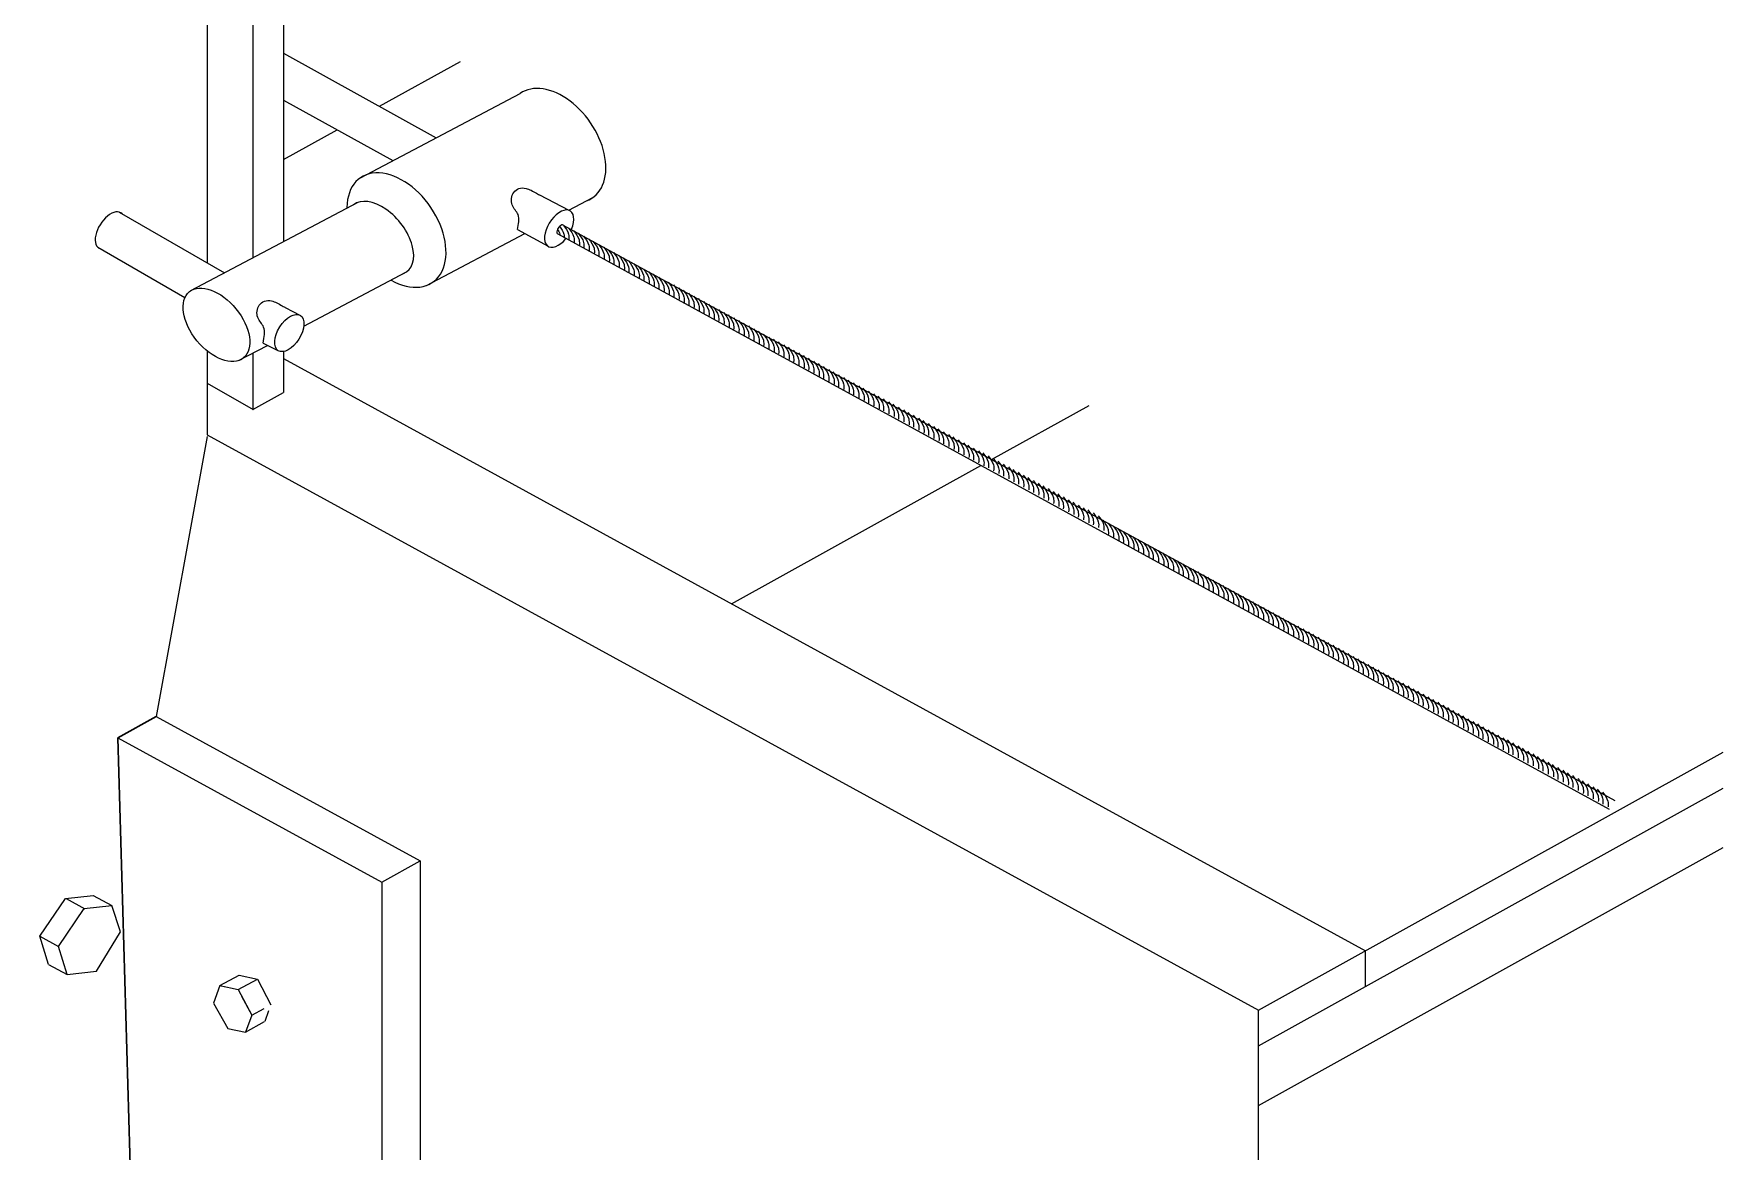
# Model space of a CAD drawing. Header units: millimetres. Extents: x 908.4 to 963.4, y 274.9 to 316.3.
# Drawn here: x 934.689 to 935.27, y 284.371 to 284.755 of the extents above; entities that cross this region are included whole.
import ezdxf

# ---------------------------------------------------------------- set-up
doc = ezdxf.new("R2010")
doc.units = ezdxf.units.MM
doc.header["$LTSCALE"] = 10
doc.layers.add('ESCALERA', color=90, linetype='Continuous')
doc.layers.add('PN-03', color=180, linetype='Continuous', lineweight=30)
doc.layers.add('TEXTOS', color=90, linetype='Continuous', lineweight=9)

msp = doc.modelspace()

# ---------------------------------------------------------------- linework, layer by layer
at = {"layer": 'ESCALERA'}
for p, q in [((935.1474, 284.42773), (935.1474, 284.44001)), ((935.11056, 284.10547), (935.11056, 284.41957))]:
    msp.add_line(p, q, dxfattribs=at)
for points in [[(934.74891, 284.93377), (934.74891, 284.67654)], [(934.77515, 284.92868), (934.77515, 284.68379)], [(934.76449, 284.92337), (934.76463, 284.67824)], [(934.77515, 284.7486), (934.82774, 284.71957)], [(934.80817, 284.73037), (934.83605, 284.74584)], [(934.77515, 284.73254), (934.81284, 284.71171)], [(934.80168, 284.70581), (934.85654, 284.73479)], [(934.77515, 284.71206), (934.79364, 284.72232)], [(934.74328, 284.66699), (934.80091, 284.69737)], [(934.86322, 284.69992), (934.87331, 284.69461)], [(934.87331, 284.69461), (934.88155, 284.69897)], [(934.71866, 284.694), (934.75487, 284.6731)], [(934.87142, 284.68952), (935.23306, 284.49168)], [(934.82434, 284.66875), (934.85818, 284.68662)], [(934.85568, 284.68806), (934.8662, 284.68226)], [(934.86952, 284.68649), (935.23116, 284.48865)], [(934.71128, 284.68191), (934.74131, 284.66465)], [(934.78218, 284.65478), (934.81729, 284.6733)], [(934.74432, 284.66753), (934.74435, 284.66752)], [(934.74125, 284.66469), (934.74125, 284.66452)], [(934.77571, 284.66122), (934.78103, 284.65842)], [(934.75972, 284.64293), (934.76969, 284.64817)], [(934.76817, 284.64892), (934.77348, 284.64629)], [(934.74891, 284.64629), (934.74891, 284.6174)], [(934.76464, 284.64552), (934.76465, 284.62614)], [(934.77515, 284.64604), (934.77515, 284.63196)], [(934.77515, 284.64365), (935.1474, 284.44001)], [(934.74891, 284.63518), (934.76471, 284.6261)], [(934.76465, 284.62614), (934.77515, 284.63196)], [(935.01873, 284.60893), (935.05229, 284.62755)], [(934.74891, 284.61684), (934.73136, 284.52057)], [(934.74891, 284.6174), (935.11056, 284.41957)], [(934.9293, 284.55932), (935.01504, 284.60688)], [(934.73136, 284.52057), (934.8222, 284.47087)], [(934.71819, 284.51326), (934.80903, 284.46357)], [(935.11056, 284.41957), (935.27039, 284.50824)], [(935.1474, 284.42773), (935.27039, 284.49595)], [(935.11056, 284.38682), (935.27039, 284.47548)], [(934.80903, 284.46357), (934.8222, 284.47087)], [(934.8222, 284.47087), (934.8222, 284.38968)], [(934.80903, 284.46357), (934.80903, 284.39688)], [(935.11056, 284.40729), (935.1474, 284.42773)], [(934.80903, 284.39802), (934.80903, 284.24363)], [(934.8222, 284.39081), (934.8222, 284.25093)]]:
    msp.add_lwpolyline(points, dxfattribs=at)
for centre, radius, start, end in [((938.06241, 284.56438), 3.44971, 167.56199, 185.14408), ((938.24874, 284.54382), 3.62277, 167.95683, 184.67038), ((938.15294, 284.53693), 3.52063, 167.56015, 184.75096)]:
    msp.add_arc(centre, radius, start, end, dxfattribs=at)
for centre, major_axis, ratio, start_param, end_param in [((934.86903, 284.71686), (-0.01246, 0.01794), 0.648142, 2.978618, 6.285396), ((934.81405, 284.68781), (-0.01246, 0.01794), 0.648142, 2.211853, 7.022038), ((934.71547, 284.68768), (-0.00381, -0.00606), 0.545484, 3.012218, 6.449215), ((934.8085, 284.68505), (0.00931, -0.01139), 0.58895, 6.100403, 9.411731), ((934.87001, 284.68832), (-0.00381, -0.00606), 0.545484, 1.870238, 7.616962), ((934.87047, 284.688), (-0.00095, -0.00151), 0.545484, 3.141593, 6.32709)]:
    msp.add_ellipse(centre, major_axis=major_axis, ratio=ratio, start_param=start_param, end_param=end_param, dxfattribs=at)
for centre, major_axis, ratio in [((934.75213, 284.65526), (0.00931, -0.01139), 0.58895), ((934.77719, 284.65241), (-0.00381, -0.00606), 0.545484)]:
    msp.add_ellipse(centre, major_axis=major_axis, ratio=ratio, dxfattribs=at)
for points in [[(934.85568, 284.68806), (934.85608, 284.68985), (934.85675, 284.693), (934.85311, 284.69641), (934.8538, 284.70141), (934.85781, 284.703), (934.86148, 284.70089), (934.86322, 284.69992), (934.86322, 284.69992)], [(934.76817, 284.64892), (934.76857, 284.65114), (934.76924, 284.65429), (934.7656, 284.6577), (934.76629, 284.66271), (934.77031, 284.66429), (934.77397, 284.66218), (934.77571, 284.66122), (934.77571, 284.66122)]]:
    msp.add_open_spline(points, degree=3, knots=[0.000046329, 0.000046329, 0.000046329, 0.000046329, 0.002179003, 0.003807481, 0.005747705, 0.007803778, 0.009095535, 0.009635697, 0.009635697, 0.009635697, 0.009635697], dxfattribs=at)
at = {"layer": 'PN-03', "ltscale": 0.1}
for p, q in [((934.71819, 284.51326), (934.73136, 284.52057)), ((934.7246, 284.28982), (934.71819, 284.51326))]:
    msp.add_line(p, q, dxfattribs=at)
at = {"layer": 'TEXTOS', "ltscale": 0.1}
for p, q in [((934.69138, 284.44502), (934.70025, 284.45803)), ((934.70025, 284.45803), (934.70974, 284.45906)), ((934.70044, 284.45792), (934.70685, 284.45442)), ((934.70974, 284.45906), (934.71614, 284.45555)), ((934.69778, 284.44152), (934.70666, 284.45453)), ((934.70666, 284.45453), (934.71614, 284.45555)), ((934.71911, 284.44648), (934.71614, 284.45555)), ((934.69138, 284.44502), (934.69778, 284.44152)), ((934.69441, 284.43533), (934.69138, 284.44502)), ((934.7109, 284.43304), (934.71911, 284.44648)), ((934.70082, 284.43182), (934.69778, 284.44152)), ((934.69441, 284.43533), (934.70082, 284.43182)), ((934.70082, 284.43182), (934.7109, 284.43304)), ((934.75331, 284.428), (934.75109, 284.42193)), ((934.75331, 284.428), (934.75109, 284.42193)), ((934.75331, 284.428), (934.75989, 284.43165)), ((934.75331, 284.428), (934.75377, 284.42825)), ((934.75331, 284.428), (934.75484, 284.42767)), ((934.75331, 284.428), (934.75962, 284.42663)), ((934.75962, 284.42663), (934.76621, 284.43028)), ((934.75989, 284.43165), (934.76621, 284.43028)), ((934.76621, 284.43028), (934.77084, 284.42145)), ((934.76621, 284.43028), (934.77084, 284.42145)), ((934.75109, 284.42193), (934.75608, 284.4133)), ((934.75109, 284.42193), (934.75608, 284.4133)), ((934.75962, 284.42663), (934.76426, 284.4178)), ((934.76079, 284.42441), (934.76426, 284.4178)), ((934.76212, 284.412), (934.7687, 284.41566)), ((934.76426, 284.4178), (934.76214, 284.41201)), ((934.76426, 284.4178), (934.76853, 284.42017)), ((934.77007, 284.41934), (934.76872, 284.41567)), ((934.75608, 284.4133), (934.7621, 284.41199))]:
    msp.add_line(p, q, dxfattribs=at)
for points, knots in [([(934.87014, 284.68913), (934.87081, 284.68827), (934.87167, 284.68706), (934.87179, 284.68564), (934.87179, 284.68524)], [0.000567804, 0.000567804, 0.000567804, 0.000567804, 0.004399355, 0.005863509, 0.005863509, 0.005863509, 0.005863509]), ([(934.87142, 284.68952), (934.8722, 284.68853), (934.87341, 284.68698), (934.87339, 284.68509), (934.87333, 284.6844)], [0, 0, 0, 0, 0.004399355, 0.006879159, 0.006879159, 0.006879159, 0.006879159]), ([(934.87323, 284.68852), (934.87401, 284.68753), (934.87522, 284.68599), (934.8752, 284.6841), (934.87514, 284.68341)], [0, 0, 0, 0, 0.004399355, 0.006879159, 0.006879159, 0.006879159, 0.006879159]), ([(934.86942, 284.68811), (934.86977, 284.68757), (934.87011, 284.6869), (934.87025, 284.68619), (934.87027, 284.68608)], [0.00206705, 0.00206705, 0.00206705, 0.00206705, 0.004399355, 0.004826038, 0.004826038, 0.004826038, 0.004826038]), ([(934.87503, 284.68754), (934.87581, 284.68655), (934.87703, 284.685), (934.877, 284.68312), (934.87694, 284.68242)], [0, 0, 0, 0, 0.004399355, 0.006879159, 0.006879159, 0.006879159, 0.006879159]), ([(934.87657, 284.6867), (934.87735, 284.68571), (934.87856, 284.68416), (934.87854, 284.68228), (934.87848, 284.68158)], [0, 0, 0, 0, 0.004399355, 0.006879159, 0.006879159, 0.006879159, 0.006879159]), ([(934.87839, 284.68571), (934.87916, 284.68472), (934.88038, 284.68317), (934.88035, 284.68128), (934.88029, 284.68059)], [0, 0, 0, 0, 0.004399355, 0.006879159, 0.006879159, 0.006879159, 0.006879159]), ([(934.88019, 284.68472), (934.88096, 284.68373), (934.88218, 284.68218), (934.88215, 284.6803), (934.8821, 284.67961)], [0, 0, 0, 0, 0.004399355, 0.006879159, 0.006879159, 0.006879159, 0.006879159]), ([(934.88173, 284.68388), (934.8825, 284.68289), (934.88372, 284.68134), (934.88369, 284.67946), (934.88364, 284.67876)], [0, 0, 0, 0, 0.004399355, 0.006879159, 0.006879159, 0.006879159, 0.006879159]), ([(934.88354, 284.68289), (934.88431, 284.6819), (934.88553, 284.68035), (934.8855, 284.67847), (934.88545, 284.67777)], [0, 0, 0, 0, 0.004399355, 0.006879159, 0.006879159, 0.006879159, 0.006879159]), ([(934.88534, 284.6819), (934.88612, 284.68091), (934.88733, 284.67936), (934.88731, 284.67748), (934.88725, 284.67679)], [0, 0, 0, 0, 0.004399355, 0.006879159, 0.006879159, 0.006879159, 0.006879159]), ([(934.88688, 284.68106), (934.88766, 284.68007), (934.88887, 284.67852), (934.88884, 284.67664), (934.88879, 284.67595)], [0, 0, 0, 0, 0.004399355, 0.006879159, 0.006879159, 0.006879159, 0.006879159]), ([(934.88869, 284.68007), (934.88947, 284.67908), (934.89068, 284.67753), (934.89066, 284.67565), (934.8906, 284.67495)], [0, 0, 0, 0, 0.004399355, 0.006879159, 0.006879159, 0.006879159, 0.006879159]), ([(934.89049, 284.67908), (934.89127, 284.67809), (934.89248, 284.67655), (934.89246, 284.67466), (934.8924, 284.67397)], [0, 0, 0, 0, 0.004399355, 0.006879159, 0.006879159, 0.006879159, 0.006879159]), ([(934.89203, 284.67824), (934.89281, 284.67725), (934.89402, 284.6757), (934.894, 284.67382), (934.89394, 284.67313)], [0, 0, 0, 0, 0.004399355, 0.006879159, 0.006879159, 0.006879159, 0.006879159]), ([(934.89384, 284.67725), (934.89462, 284.67626), (934.89583, 284.67471), (934.89581, 284.67283), (934.89575, 284.67214)], [0, 0, 0, 0, 0.004399355, 0.006879159, 0.006879159, 0.006879159, 0.006879159]), ([(934.89565, 284.67626), (934.89642, 284.67527), (934.89764, 284.67373), (934.89761, 284.67184), (934.89755, 284.67115)], [0, 0, 0, 0, 0.004399355, 0.006879159, 0.006879159, 0.006879159, 0.006879159]), ([(934.89718, 284.67542), (934.89796, 284.67443), (934.89918, 284.67288), (934.89915, 284.671), (934.89909, 284.67031)], [0, 0, 0, 0, 0.004399355, 0.006879159, 0.006879159, 0.006879159, 0.006879159]), ([(934.899, 284.67443), (934.89977, 284.67344), (934.90099, 284.67189), (934.90096, 284.67001), (934.90091, 284.66932)], [0, 0, 0, 0, 0.004399355, 0.006879159, 0.006879159, 0.006879159, 0.006879159]), ([(934.9008, 284.67344), (934.90157, 284.67246), (934.90279, 284.67091), (934.90276, 284.66902), (934.90271, 284.66833)], [0, 0, 0, 0, 0.004399355, 0.006879159, 0.006879159, 0.006879159, 0.006879159]), ([(934.90234, 284.6726), (934.90311, 284.67161), (934.90433, 284.67007), (934.9043, 284.66818), (934.90425, 284.66749)], [0, 0, 0, 0, 0.004399355, 0.006879159, 0.006879159, 0.006879159, 0.006879159]), ([(934.90415, 284.67161), (934.90493, 284.67062), (934.90614, 284.66907), (934.90611, 284.66719), (934.90606, 284.6665)], [0, 0, 0, 0, 0.004399355, 0.006879159, 0.006879159, 0.006879159, 0.006879159]), ([(934.90595, 284.67063), (934.90673, 284.66964), (934.90794, 284.66809), (934.90792, 284.6662), (934.90786, 284.66551)], [0, 0, 0, 0, 0.004399355, 0.006879159, 0.006879159, 0.006879159, 0.006879159]), ([(934.9075, 284.66993), (934.90828, 284.66894), (934.90949, 284.66739), (934.90947, 284.66551), (934.90941, 284.66482)], [0, 0, 0, 0, 0.004399355, 0.006879159, 0.006879159, 0.006879159, 0.006879159]), ([(934.90931, 284.66894), (934.91009, 284.66795), (934.9113, 284.6664), (934.91128, 284.66452), (934.91122, 284.66383)], [0, 0, 0, 0, 0.004399355, 0.006879159, 0.006879159, 0.006879159, 0.006879159]), ([(934.91111, 284.66795), (934.91189, 284.66696), (934.91311, 284.66542), (934.91308, 284.66353), (934.91302, 284.66284)], [0, 0, 0, 0, 0.004399355, 0.006879159, 0.006879159, 0.006879159, 0.006879159]), ([(934.91265, 284.66711), (934.91343, 284.66612), (934.91464, 284.66457), (934.91462, 284.66269), (934.91456, 284.662)], [0, 0, 0, 0, 0.004399355, 0.006879159, 0.006879159, 0.006879159, 0.006879159]), ([(934.91447, 284.66612), (934.91524, 284.66513), (934.91646, 284.66358), (934.91643, 284.6617), (934.91637, 284.66101)], [0, 0, 0, 0, 0.004399355, 0.006879159, 0.006879159, 0.006879159, 0.006879159]), ([(934.91627, 284.66514), (934.91704, 284.66415), (934.91826, 284.6626), (934.91823, 284.66071), (934.91818, 284.66002)], [0, 0, 0, 0, 0.004399355, 0.006879159, 0.006879159, 0.006879159, 0.006879159]), ([(934.91781, 284.66429), (934.91858, 284.6633), (934.9198, 284.66176), (934.91977, 284.65987), (934.91972, 284.65918)], [0, 0, 0, 0, 0.004399355, 0.006879159, 0.006879159, 0.006879159, 0.006879159]), ([(934.91962, 284.6633), (934.9204, 284.66231), (934.92161, 284.66076), (934.92158, 284.65888), (934.92153, 284.65819)], [0, 0, 0, 0, 0.004399355, 0.006879159, 0.006879159, 0.006879159, 0.006879159]), ([(934.92142, 284.66232), (934.9222, 284.66133), (934.92341, 284.65978), (934.92339, 284.65789), (934.92333, 284.6572)], [0, 0, 0, 0, 0.004399355, 0.006879159, 0.006879159, 0.006879159, 0.006879159]), ([(934.92296, 284.66147), (934.92374, 284.66048), (934.92495, 284.65894), (934.92492, 284.65705), (934.92487, 284.65636)], [0, 0, 0, 0, 0.004399355, 0.006879159, 0.006879159, 0.006879159, 0.006879159]), ([(934.92477, 284.66048), (934.92555, 284.65949), (934.92676, 284.65795), (934.92674, 284.65606), (934.92668, 284.65537)], [0, 0, 0, 0, 0.004399355, 0.006879159, 0.006879159, 0.006879159, 0.006879159]), ([(934.92657, 284.6595), (934.92735, 284.65851), (934.92856, 284.65696), (934.92854, 284.65508), (934.92848, 284.65438)], [0, 0, 0, 0, 0.004399355, 0.006879159, 0.006879159, 0.006879159, 0.006879159]), ([(934.92811, 284.65866), (934.92889, 284.65767), (934.9301, 284.65612), (934.93008, 284.65423), (934.93002, 284.65354)], [0, 0, 0, 0, 0.004399355, 0.006879159, 0.006879159, 0.006879159, 0.006879159]), ([(934.92992, 284.65766), (934.9307, 284.65667), (934.93191, 284.65513), (934.93189, 284.65324), (934.93183, 284.65255)], [0, 0, 0, 0, 0.004399355, 0.006879159, 0.006879159, 0.006879159, 0.006879159]), ([(934.93173, 284.65668), (934.9325, 284.65569), (934.93372, 284.65414), (934.93369, 284.65226), (934.93363, 284.65156)], [0, 0, 0, 0, 0.004399355, 0.006879159, 0.006879159, 0.006879159, 0.006879159]), ([(934.93326, 284.65584), (934.93404, 284.65485), (934.93526, 284.6533), (934.93523, 284.65142), (934.93517, 284.65072)], [0, 0, 0, 0, 0.004399355, 0.006879159, 0.006879159, 0.006879159, 0.006879159]), ([(934.93508, 284.65485), (934.93585, 284.65386), (934.93707, 284.65231), (934.93704, 284.65042), (934.93699, 284.64973)], [0, 0, 0, 0, 0.004399355, 0.006879159, 0.006879159, 0.006879159, 0.006879159]), ([(934.93688, 284.65386), (934.93765, 284.65287), (934.93887, 284.65132), (934.93884, 284.64944), (934.93879, 284.64875)], [0, 0, 0, 0, 0.004399355, 0.006879159, 0.006879159, 0.006879159, 0.006879159]), ([(934.93842, 284.65302), (934.93919, 284.65203), (934.94041, 284.65048), (934.94038, 284.6486), (934.94033, 284.6479)], [0, 0, 0, 0, 0.004399355, 0.006879159, 0.006879159, 0.006879159, 0.006879159]), ([(934.94023, 284.65203), (934.94101, 284.65104), (934.94222, 284.64949), (934.94219, 284.64761), (934.94214, 284.64691)], [0, 0, 0, 0, 0.004399355, 0.006879159, 0.006879159, 0.006879159, 0.006879159]), ([(934.94203, 284.65104), (934.94281, 284.65005), (934.94402, 284.6485), (934.944, 284.64662), (934.94394, 284.64593)], [0, 0, 0, 0, 0.004399355, 0.006879159, 0.006879159, 0.006879159, 0.006879159]), ([(934.94358, 284.65035), (934.94436, 284.64936), (934.94557, 284.64781), (934.94555, 284.64592), (934.94549, 284.64523)], [0, 0, 0, 0, 0.004399355, 0.006879159, 0.006879159, 0.006879159, 0.006879159]), ([(934.94539, 284.64935), (934.94617, 284.64836), (934.94738, 284.64682), (934.94736, 284.64493), (934.9473, 284.64424)], [0, 0, 0, 0, 0.004399355, 0.006879159, 0.006879159, 0.006879159, 0.006879159]), ([(934.94719, 284.64837), (934.94797, 284.64738), (934.94919, 284.64583), (934.94916, 284.64395), (934.9491, 284.64326)], [0, 0, 0, 0, 0.004399355, 0.006879159, 0.006879159, 0.006879159, 0.006879159]), ([(934.94873, 284.64753), (934.94951, 284.64654), (934.95072, 284.64499), (934.9507, 284.64311), (934.95064, 284.64241)], [0, 0, 0, 0, 0.004399355, 0.006879159, 0.006879159, 0.006879159, 0.006879159]), ([(934.95055, 284.64654), (934.95132, 284.64555), (934.95254, 284.644), (934.95251, 284.64211), (934.95245, 284.64142)], [0, 0, 0, 0, 0.004399355, 0.006879159, 0.006879159, 0.006879159, 0.006879159]), ([(934.95235, 284.64555), (934.95312, 284.64456), (934.95434, 284.64301), (934.95431, 284.64113), (934.95426, 284.64044)], [0, 0, 0, 0, 0.004399355, 0.006879159, 0.006879159, 0.006879159, 0.006879159]), ([(934.95389, 284.64471), (934.95466, 284.64372), (934.95588, 284.64217), (934.95585, 284.64029), (934.9558, 284.63959)], [0, 0, 0, 0, 0.004399355, 0.006879159, 0.006879159, 0.006879159, 0.006879159]), ([(934.9557, 284.64372), (934.95648, 284.64273), (934.95769, 284.64118), (934.95766, 284.6393), (934.95761, 284.6386)], [0, 0, 0, 0, 0.004399355, 0.006879159, 0.006879159, 0.006879159, 0.006879159]), ([(934.9575, 284.64273), (934.95828, 284.64174), (934.95949, 284.64019), (934.95947, 284.63831), (934.95941, 284.63762)], [0, 0, 0, 0, 0.004399355, 0.006879159, 0.006879159, 0.006879159, 0.006879159]), ([(934.95904, 284.64189), (934.95982, 284.6409), (934.96103, 284.63935), (934.961, 284.63747), (934.96095, 284.63678)], [0, 0, 0, 0, 0.004399355, 0.006879159, 0.006879159, 0.006879159, 0.006879159]), ([(934.96085, 284.6409), (934.96163, 284.63991), (934.96284, 284.63836), (934.96282, 284.63648), (934.96276, 284.63578)], [0, 0, 0, 0, 0.004399355, 0.006879159, 0.006879159, 0.006879159, 0.006879159]), ([(934.96265, 284.63991), (934.96343, 284.63892), (934.96464, 284.63738), (934.96462, 284.63549), (934.96456, 284.6348)], [0, 0, 0, 0, 0.004399355, 0.006879159, 0.006879159, 0.006879159, 0.006879159]), ([(934.96419, 284.63907), (934.96497, 284.63808), (934.96618, 284.63653), (934.96616, 284.63465), (934.9661, 284.63396)], [0, 0, 0, 0, 0.004399355, 0.006879159, 0.006879159, 0.006879159, 0.006879159]), ([(934.966, 284.63808), (934.96678, 284.63709), (934.96799, 284.63554), (934.96797, 284.63366), (934.96791, 284.63297)], [0, 0, 0, 0, 0.004399355, 0.006879159, 0.006879159, 0.006879159, 0.006879159]), ([(934.96781, 284.63709), (934.96858, 284.6361), (934.9698, 284.63456), (934.96977, 284.63267), (934.96971, 284.63198)], [0, 0, 0, 0, 0.004399355, 0.006879159, 0.006879159, 0.006879159, 0.006879159]), ([(934.96934, 284.63625), (934.97012, 284.63526), (934.97134, 284.63371), (934.97131, 284.63183), (934.97125, 284.63114)], [0, 0, 0, 0, 0.004399355, 0.006879159, 0.006879159, 0.006879159, 0.006879159]), ([(934.97116, 284.63526), (934.97193, 284.63427), (934.97315, 284.63272), (934.97312, 284.63084), (934.97307, 284.63015)], [0, 0, 0, 0, 0.004399355, 0.006879159, 0.006879159, 0.006879159, 0.006879159]), ([(934.97296, 284.63428), (934.97374, 284.63329), (934.97495, 284.63174), (934.97492, 284.62985), (934.97487, 284.62916)], [0, 0, 0, 0, 0.004399355, 0.006879159, 0.006879159, 0.006879159, 0.006879159]), ([(934.9745, 284.63343), (934.97527, 284.63244), (934.97649, 284.6309), (934.97646, 284.62901), (934.97641, 284.62832)], [0, 0, 0, 0, 0.004399355, 0.006879159, 0.006879159, 0.006879159, 0.006879159]), ([(934.97631, 284.63244), (934.97709, 284.63145), (934.9783, 284.6299), (934.97827, 284.62802), (934.97822, 284.62733)], [0, 0, 0, 0, 0.004399355, 0.006879159, 0.006879159, 0.006879159, 0.006879159]), ([(934.97811, 284.63146), (934.97889, 284.63047), (934.9801, 284.62892), (934.98008, 284.62703), (934.98002, 284.62634)], [0, 0, 0, 0, 0.004399355, 0.006879159, 0.006879159, 0.006879159, 0.006879159]), ([(934.97966, 284.63076), (934.98044, 284.62977), (934.98165, 284.62822), (934.98163, 284.62634), (934.98157, 284.62565)], [0, 0, 0, 0, 0.004399355, 0.006879159, 0.006879159, 0.006879159, 0.006879159]), ([(934.98147, 284.62977), (934.98225, 284.62878), (934.98346, 284.62723), (934.98344, 284.62535), (934.98338, 284.62466)], [0, 0, 0, 0, 0.004399355, 0.006879159, 0.006879159, 0.006879159, 0.006879159]), ([(934.98328, 284.62878), (934.98405, 284.62779), (934.98527, 284.62625), (934.98524, 284.62436), (934.98518, 284.62367)], [0, 0, 0, 0, 0.004399355, 0.006879159, 0.006879159, 0.006879159, 0.006879159]), ([(934.98481, 284.62794), (934.98559, 284.62695), (934.9868, 284.6254), (934.98678, 284.62352), (934.98672, 284.62283)], [0, 0, 0, 0, 0.004399355, 0.006879159, 0.006879159, 0.006879159, 0.006879159]), ([(934.98663, 284.62695), (934.9874, 284.62596), (934.98862, 284.62441), (934.98859, 284.62253), (934.98854, 284.62184)], [0, 0, 0, 0, 0.004399355, 0.006879159, 0.006879159, 0.006879159, 0.006879159]), ([(934.98843, 284.62597), (934.9892, 284.62498), (934.99042, 284.62343), (934.99039, 284.62154), (934.99034, 284.62085)], [0, 0, 0, 0, 0.004399355, 0.006879159, 0.006879159, 0.006879159, 0.006879159]), ([(934.98997, 284.62512), (934.99074, 284.62413), (934.99196, 284.62259), (934.99193, 284.6207), (934.99188, 284.62001)], [0, 0, 0, 0, 0.004399355, 0.006879159, 0.006879159, 0.006879159, 0.006879159]), ([(934.99178, 284.62413), (934.99256, 284.62314), (934.99377, 284.62159), (934.99374, 284.61971), (934.99369, 284.61902)], [0, 0, 0, 0, 0.004399355, 0.006879159, 0.006879159, 0.006879159, 0.006879159]), ([(934.99358, 284.62315), (934.99436, 284.62216), (934.99557, 284.62061), (934.99555, 284.61872), (934.99549, 284.61803)], [0, 0, 0, 0, 0.004399355, 0.006879159, 0.006879159, 0.006879159, 0.006879159]), ([(934.99512, 284.6223), (934.9959, 284.62131), (934.99711, 284.61977), (934.99708, 284.61788), (934.99703, 284.61719)], [0, 0, 0, 0, 0.004399355, 0.006879159, 0.006879159, 0.006879159, 0.006879159]), ([(934.99693, 284.62131), (934.99771, 284.62032), (934.99892, 284.61878), (934.9989, 284.61689), (934.99884, 284.6162)], [0, 0, 0, 0, 0.004399355, 0.006879159, 0.006879159, 0.006879159, 0.006879159]), ([(934.99873, 284.62033), (934.99951, 284.61934), (935.00072, 284.61779), (935.0007, 284.61591), (935.00064, 284.61521)], [0, 0, 0, 0, 0.004399355, 0.006879159, 0.006879159, 0.006879159, 0.006879159]), ([(935.00027, 284.61949), (935.00105, 284.6185), (935.00226, 284.61695), (935.00224, 284.61506), (935.00218, 284.61437)], [0, 0, 0, 0, 0.004399355, 0.006879159, 0.006879159, 0.006879159, 0.006879159]), ([(935.00208, 284.61849), (935.00286, 284.6175), (935.00408, 284.61596), (935.00405, 284.61407), (935.00399, 284.61338)], [0, 0, 0, 0, 0.004399355, 0.006879159, 0.006879159, 0.006879159, 0.006879159]), ([(935.00389, 284.61751), (935.00466, 284.61652), (935.00588, 284.61497), (935.00585, 284.61309), (935.0058, 284.6124)], [0, 0, 0, 0, 0.004399355, 0.006879159, 0.006879159, 0.006879159, 0.006879159]), ([(935.00542, 284.61667), (935.0062, 284.61568), (935.00742, 284.61413), (935.00739, 284.61225), (935.00733, 284.61155)], [0, 0, 0, 0, 0.004399355, 0.006879159, 0.006879159, 0.006879159, 0.006879159]), ([(935.00724, 284.61568), (935.00801, 284.61469), (935.00923, 284.61314), (935.0092, 284.61125), (935.00915, 284.61056)], [0, 0, 0, 0, 0.004399355, 0.006879159, 0.006879159, 0.006879159, 0.006879159]), ([(935.00904, 284.61469), (935.00982, 284.6137), (935.01103, 284.61215), (935.011, 284.61027), (935.01095, 284.60958)], [0, 0, 0, 0, 0.004399355, 0.006879159, 0.006879159, 0.006879159, 0.006879159]), ([(935.01058, 284.61385), (935.01135, 284.61286), (935.01257, 284.61131), (935.01254, 284.60943), (935.01249, 284.60873)], [0, 0, 0, 0, 0.004399355, 0.006879159, 0.006879159, 0.006879159, 0.006879159]), ([(935.01239, 284.61286), (935.01317, 284.61187), (935.01438, 284.61032), (935.01436, 284.60844), (935.0143, 284.60774)], [0, 0, 0, 0, 0.004399355, 0.006879159, 0.006879159, 0.006879159, 0.006879159]), ([(935.01419, 284.61187), (935.01497, 284.61088), (935.01618, 284.60933), (935.01616, 284.60745), (935.0161, 284.60676)], [0, 0, 0, 0, 0.004399355, 0.006879159, 0.006879159, 0.006879159, 0.006879159]), ([(935.01574, 284.61118), (935.01652, 284.61019), (935.01773, 284.60864), (935.01771, 284.60675), (935.01765, 284.60606)], [0, 0, 0, 0, 0.004399355, 0.006879159, 0.006879159, 0.006879159, 0.006879159]), ([(935.01755, 284.61018), (935.01833, 284.6092), (935.01954, 284.60765), (935.01952, 284.60576), (935.01946, 284.60507)], [0, 0, 0, 0, 0.004399355, 0.006879159, 0.006879159, 0.006879159, 0.006879159]), ([(935.01936, 284.6092), (935.02013, 284.60821), (935.02135, 284.60666), (935.02132, 284.60478), (935.02126, 284.60409)], [0, 0, 0, 0, 0.004399355, 0.006879159, 0.006879159, 0.006879159, 0.006879159]), ([(935.02089, 284.60836), (935.02167, 284.60737), (935.02289, 284.60582), (935.02286, 284.60394), (935.0228, 284.60324)], [0, 0, 0, 0, 0.004399355, 0.006879159, 0.006879159, 0.006879159, 0.006879159]), ([(935.02271, 284.60737), (935.02348, 284.60638), (935.0247, 284.60483), (935.02467, 284.60294), (935.02462, 284.60225)], [0, 0, 0, 0, 0.004399355, 0.006879159, 0.006879159, 0.006879159, 0.006879159]), ([(935.02451, 284.60638), (935.02528, 284.60539), (935.0265, 284.60384), (935.02647, 284.60196), (935.02642, 284.60127)], [0, 0, 0, 0, 0.004399355, 0.006879159, 0.006879159, 0.006879159, 0.006879159]), ([(935.02605, 284.60554), (935.02682, 284.60455), (935.02804, 284.603), (935.02801, 284.60112), (935.02796, 284.60042)], [0, 0, 0, 0, 0.004399355, 0.006879159, 0.006879159, 0.006879159, 0.006879159]), ([(935.02786, 284.60455), (935.02864, 284.60356), (935.02985, 284.60201), (935.02982, 284.60013), (935.02977, 284.59943)], [0, 0, 0, 0, 0.004399355, 0.006879159, 0.006879159, 0.006879159, 0.006879159]), ([(935.02966, 284.60356), (935.03044, 284.60257), (935.03165, 284.60102), (935.03163, 284.59914), (935.03157, 284.59845)], [0, 0, 0, 0, 0.004399355, 0.006879159, 0.006879159, 0.006879159, 0.006879159]), ([(935.0312, 284.60272), (935.03198, 284.60173), (935.03319, 284.60018), (935.03316, 284.5983), (935.03311, 284.59761)], [0, 0, 0, 0, 0.004399355, 0.006879159, 0.006879159, 0.006879159, 0.006879159]), ([(935.03301, 284.60173), (935.03379, 284.60074), (935.035, 284.59919), (935.03498, 284.59731), (935.03492, 284.59661)], [0, 0, 0, 0, 0.004399355, 0.006879159, 0.006879159, 0.006879159, 0.006879159]), ([(935.03481, 284.60074), (935.03559, 284.59975), (935.0368, 284.59821), (935.03678, 284.59632), (935.03672, 284.59563)], [0, 0, 0, 0, 0.004399355, 0.006879159, 0.006879159, 0.006879159, 0.006879159]), ([(935.03635, 284.5999), (935.03713, 284.59891), (935.03834, 284.59736), (935.03832, 284.59548), (935.03826, 284.59479)], [0, 0, 0, 0, 0.004399355, 0.006879159, 0.006879159, 0.006879159, 0.006879159]), ([(935.03816, 284.59891), (935.03894, 284.59792), (935.04016, 284.59637), (935.04013, 284.59449), (935.04007, 284.5938)], [0, 0, 0, 0, 0.004399355, 0.006879159, 0.006879159, 0.006879159, 0.006879159]), ([(935.03997, 284.59792), (935.04074, 284.59693), (935.04196, 284.59539), (935.04193, 284.5935), (935.04188, 284.59281)], [0, 0, 0, 0, 0.004399355, 0.006879159, 0.006879159, 0.006879159, 0.006879159]), ([(935.0415, 284.59708), (935.04228, 284.59609), (935.0435, 284.59454), (935.04347, 284.59266), (935.04341, 284.59197)], [0, 0, 0, 0, 0.004399355, 0.006879159, 0.006879159, 0.006879159, 0.006879159]), ([(935.04332, 284.59609), (935.04409, 284.5951), (935.04531, 284.59355), (935.04528, 284.59167), (935.04523, 284.59098)], [0, 0, 0, 0, 0.004399355, 0.006879159, 0.006879159, 0.006879159, 0.006879159]), ([(935.04512, 284.59511), (935.0459, 284.59412), (935.04711, 284.59257), (935.04708, 284.59068), (935.04703, 284.58999)], [0, 0, 0, 0, 0.004399355, 0.006879159, 0.006879159, 0.006879159, 0.006879159]), ([(935.04666, 284.59426), (935.04743, 284.59327), (935.04865, 284.59173), (935.04862, 284.58984), (935.04857, 284.58915)], [0, 0, 0, 0, 0.004399355, 0.006879159, 0.006879159, 0.006879159, 0.006879159]), ([(935.04847, 284.59327), (935.04925, 284.59228), (935.05046, 284.59073), (935.05044, 284.58885), (935.05038, 284.58816)], [0, 0, 0, 0, 0.004399355, 0.006879159, 0.006879159, 0.006879159, 0.006879159]), ([(935.05027, 284.59229), (935.05105, 284.5913), (935.05226, 284.58975), (935.05224, 284.58786), (935.05218, 284.58717)], [0, 0, 0, 0, 0.004399355, 0.006879159, 0.006879159, 0.006879159, 0.006879159]), ([(935.05182, 284.59159), (935.0526, 284.5906), (935.05381, 284.58905), (935.05379, 284.58717), (935.05373, 284.58648)], [0, 0, 0, 0, 0.004399355, 0.006879159, 0.006879159, 0.006879159, 0.006879159]), ([(935.05363, 284.5906), (935.05441, 284.58961), (935.05562, 284.58806), (935.0556, 284.58618), (935.05554, 284.58549)], [0, 0, 0, 0, 0.004399355, 0.006879159, 0.006879159, 0.006879159, 0.006879159]), ([(935.05544, 284.58961), (935.05621, 284.58862), (935.05743, 284.58708), (935.0574, 284.58519), (935.05734, 284.5845)], [0, 0, 0, 0, 0.004399355, 0.006879159, 0.006879159, 0.006879159, 0.006879159]), ([(935.05697, 284.58801), (935.05775, 284.58702), (935.05897, 284.58547), (935.05894, 284.58359), (935.05888, 284.5829)], [0, 0, 0, 0, 0.004399355, 0.006879159, 0.006879159, 0.006879159, 0.006879159]), ([(935.05879, 284.58702), (935.05956, 284.58603), (935.06078, 284.58448), (935.06075, 284.5826), (935.0607, 284.5819)], [0, 0, 0, 0, 0.004399355, 0.006879159, 0.006879159, 0.006879159, 0.006879159]), ([(935.06059, 284.58603), (935.06136, 284.58504), (935.06258, 284.5835), (935.06255, 284.58161), (935.0625, 284.58092)], [0, 0, 0, 0, 0.004399355, 0.006879159, 0.006879159, 0.006879159, 0.006879159]), ([(935.06213, 284.58519), (935.0629, 284.5842), (935.06412, 284.58265), (935.06409, 284.58077), (935.06404, 284.58008)], [0, 0, 0, 0, 0.004399355, 0.006879159, 0.006879159, 0.006879159, 0.006879159]), ([(935.06394, 284.5842), (935.06472, 284.58321), (935.06593, 284.58166), (935.0659, 284.57978), (935.06585, 284.57909)], [0, 0, 0, 0, 0.004399355, 0.006879159, 0.006879159, 0.006879159, 0.006879159]), ([(935.06574, 284.58321), (935.06652, 284.58222), (935.06773, 284.58068), (935.06771, 284.57879), (935.06765, 284.5781)], [0, 0, 0, 0, 0.004399355, 0.006879159, 0.006879159, 0.006879159, 0.006879159]), ([(935.06728, 284.58237), (935.06806, 284.58138), (935.06927, 284.57983), (935.06925, 284.57795), (935.06919, 284.57726)], [0, 0, 0, 0, 0.004399355, 0.006879159, 0.006879159, 0.006879159, 0.006879159]), ([(935.06909, 284.58138), (935.06987, 284.58039), (935.07108, 284.57884), (935.07106, 284.57696), (935.071, 284.57627)], [0, 0, 0, 0, 0.004399355, 0.006879159, 0.006879159, 0.006879159, 0.006879159]), ([(935.07089, 284.58039), (935.07167, 284.57941), (935.07288, 284.57786), (935.07286, 284.57597), (935.0728, 284.57528)], [0, 0, 0, 0, 0.004399355, 0.006879159, 0.006879159, 0.006879159, 0.006879159]), ([(935.07243, 284.57955), (935.07321, 284.57856), (935.07442, 284.57702), (935.0744, 284.57513), (935.07434, 284.57444)], [0, 0, 0, 0, 0.004399355, 0.006879159, 0.006879159, 0.006879159, 0.006879159]), ([(935.07424, 284.57856), (935.07502, 284.57757), (935.07624, 284.57602), (935.07621, 284.57414), (935.07615, 284.57345)], [0, 0, 0, 0, 0.004399355, 0.006879159, 0.006879159, 0.006879159, 0.006879159]), ([(935.07605, 284.57758), (935.07682, 284.57659), (935.07804, 284.57504), (935.07801, 284.57315), (935.07796, 284.57246)], [0, 0, 0, 0, 0.004399355, 0.006879159, 0.006879159, 0.006879159, 0.006879159]), ([(935.07759, 284.57673), (935.07836, 284.57574), (935.07958, 284.5742), (935.07955, 284.57231), (935.07949, 284.57162)], [0, 0, 0, 0, 0.004399355, 0.006879159, 0.006879159, 0.006879159, 0.006879159]), ([(935.0794, 284.57574), (935.08017, 284.57475), (935.08139, 284.57321), (935.08136, 284.57132), (935.08131, 284.57063)], [0, 0, 0, 0, 0.004399355, 0.006879159, 0.006879159, 0.006879159, 0.006879159]), ([(935.0812, 284.57476), (935.08198, 284.57377), (935.08319, 284.57222), (935.08316, 284.57034), (935.08311, 284.56964)], [0, 0, 0, 0, 0.004399355, 0.006879159, 0.006879159, 0.006879159, 0.006879159]), ([(935.08274, 284.57392), (935.08351, 284.57293), (935.08473, 284.57138), (935.0847, 284.56949), (935.08465, 284.5688)], [0, 0, 0, 0, 0.004399355, 0.006879159, 0.006879159, 0.006879159, 0.006879159]), ([(935.08455, 284.57292), (935.08533, 284.57193), (935.08654, 284.57039), (935.08652, 284.5685), (935.08646, 284.56781)], [0, 0, 0, 0, 0.004399355, 0.006879159, 0.006879159, 0.006879159, 0.006879159]), ([(935.08635, 284.57194), (935.08713, 284.57095), (935.08834, 284.5694), (935.08832, 284.56752), (935.08826, 284.56682)], [0, 0, 0, 0, 0.004399355, 0.006879159, 0.006879159, 0.006879159, 0.006879159]), ([(935.0879, 284.57124), (935.08868, 284.57025), (935.08989, 284.56871), (935.08987, 284.56682), (935.08981, 284.56613)], [0, 0, 0, 0, 0.004399355, 0.006879159, 0.006879159, 0.006879159, 0.006879159]), ([(935.08971, 284.57025), (935.09049, 284.56926), (935.0917, 284.56771), (935.09168, 284.56583), (935.09162, 284.56514)], [0, 0, 0, 0, 0.004399355, 0.006879159, 0.006879159, 0.006879159, 0.006879159]), ([(935.09152, 284.56927), (935.09229, 284.56828), (935.09351, 284.56673), (935.09348, 284.56484), (935.09342, 284.56415)], [0, 0, 0, 0, 0.004399355, 0.006879159, 0.006879159, 0.006879159, 0.006879159]), ([(935.09305, 284.56842), (935.09383, 284.56743), (935.09505, 284.56589), (935.09502, 284.564), (935.09496, 284.56331)], [0, 0, 0, 0, 0.004399355, 0.006879159, 0.006879159, 0.006879159, 0.006879159]), ([(935.09487, 284.56743), (935.09564, 284.56644), (935.09686, 284.5649), (935.09683, 284.56301), (935.09678, 284.56232)], [0, 0, 0, 0, 0.004399355, 0.006879159, 0.006879159, 0.006879159, 0.006879159]), ([(935.09667, 284.56645), (935.09744, 284.56546), (935.09866, 284.56391), (935.09863, 284.56203), (935.09858, 284.56133)], [0, 0, 0, 0, 0.004399355, 0.006879159, 0.006879159, 0.006879159, 0.006879159]), ([(935.09821, 284.56561), (935.09898, 284.56462), (935.1002, 284.56307), (935.10017, 284.56118), (935.10012, 284.56049)], [0, 0, 0, 0, 0.004399355, 0.006879159, 0.006879159, 0.006879159, 0.006879159]), ([(935.10002, 284.56461), (935.1008, 284.56362), (935.10201, 284.56208), (935.10198, 284.56019), (935.10193, 284.5595)], [0, 0, 0, 0, 0.004399355, 0.006879159, 0.006879159, 0.006879159, 0.006879159]), ([(935.10182, 284.56363), (935.1026, 284.56264), (935.10381, 284.56109), (935.10379, 284.55921), (935.10373, 284.55851)], [0, 0, 0, 0, 0.004399355, 0.006879159, 0.006879159, 0.006879159, 0.006879159]), ([(935.10336, 284.56279), (935.10414, 284.5618), (935.10535, 284.56025), (935.10533, 284.55837), (935.10527, 284.55767)], [0, 0, 0, 0, 0.004399355, 0.006879159, 0.006879159, 0.006879159, 0.006879159]), ([(935.10517, 284.5618), (935.10595, 284.56081), (935.10716, 284.55926), (935.10714, 284.55737), (935.10708, 284.55668)], [0, 0, 0, 0, 0.004399355, 0.006879159, 0.006879159, 0.006879159, 0.006879159]), ([(935.10697, 284.56081), (935.10775, 284.55982), (935.10896, 284.55827), (935.10894, 284.55639), (935.10888, 284.5557)], [0, 0, 0, 0, 0.004399355, 0.006879159, 0.006879159, 0.006879159, 0.006879159]), ([(935.10851, 284.55997), (935.10929, 284.55898), (935.1105, 284.55743), (935.11048, 284.55555), (935.11042, 284.55485)], [0, 0, 0, 0, 0.004399355, 0.006879159, 0.006879159, 0.006879159, 0.006879159]), ([(935.11032, 284.55898), (935.1111, 284.55799), (935.11232, 284.55644), (935.11229, 284.55456), (935.11223, 284.55386)], [0, 0, 0, 0, 0.004399355, 0.006879159, 0.006879159, 0.006879159, 0.006879159]), ([(935.11213, 284.55799), (935.1129, 284.557), (935.11412, 284.55545), (935.11409, 284.55357), (935.11404, 284.55288)], [0, 0, 0, 0, 0.004399355, 0.006879159, 0.006879159, 0.006879159, 0.006879159]), ([(935.11367, 284.55715), (935.11444, 284.55616), (935.11566, 284.55461), (935.11563, 284.55273), (935.11557, 284.55204)], [0, 0, 0, 0, 0.004399355, 0.006879159, 0.006879159, 0.006879159, 0.006879159]), ([(935.11548, 284.55616), (935.11625, 284.55517), (935.11747, 284.55362), (935.11744, 284.55174), (935.11739, 284.55104)], [0, 0, 0, 0, 0.004399355, 0.006879159, 0.006879159, 0.006879159, 0.006879159]), ([(935.11728, 284.55517), (935.11806, 284.55418), (935.11927, 284.55264), (935.11924, 284.55075), (935.11919, 284.55006)], [0, 0, 0, 0, 0.004399355, 0.006879159, 0.006879159, 0.006879159, 0.006879159]), ([(935.11882, 284.55433), (935.11959, 284.55334), (935.12081, 284.55179), (935.12078, 284.54991), (935.12073, 284.54922)], [0, 0, 0, 0, 0.004399355, 0.006879159, 0.006879159, 0.006879159, 0.006879159]), ([(935.12063, 284.55334), (935.12141, 284.55235), (935.12262, 284.5508), (935.1226, 284.54892), (935.12254, 284.54823)], [0, 0, 0, 0, 0.004399355, 0.006879159, 0.006879159, 0.006879159, 0.006879159]), ([(935.12243, 284.55235), (935.12321, 284.55136), (935.12442, 284.54982), (935.1244, 284.54793), (935.12434, 284.54724)], [0, 0, 0, 0, 0.004399355, 0.006879159, 0.006879159, 0.006879159, 0.006879159]), ([(935.12398, 284.55166), (935.12476, 284.55067), (935.12597, 284.54912), (935.12595, 284.54724), (935.12589, 284.54654)], [0, 0, 0, 0, 0.004399355, 0.006879159, 0.006879159, 0.006879159, 0.006879159]), ([(935.12579, 284.55067), (935.12657, 284.54968), (935.12778, 284.54813), (935.12776, 284.54625), (935.1277, 284.54555)], [0, 0, 0, 0, 0.004399355, 0.006879159, 0.006879159, 0.006879159, 0.006879159]), ([(935.1276, 284.54968), (935.12837, 284.54869), (935.12959, 284.54714), (935.12956, 284.54526), (935.1295, 284.54457)], [0, 0, 0, 0, 0.004399355, 0.006879159, 0.006879159, 0.006879159, 0.006879159]), ([(935.12913, 284.54884), (935.12991, 284.54785), (935.13113, 284.5463), (935.1311, 284.54442), (935.13104, 284.54373)], [0, 0, 0, 0, 0.004399355, 0.006879159, 0.006879159, 0.006879159, 0.006879159]), ([(935.13095, 284.54785), (935.13172, 284.54686), (935.13294, 284.54531), (935.13291, 284.54343), (935.13286, 284.54273)], [0, 0, 0, 0, 0.004399355, 0.006879159, 0.006879159, 0.006879159, 0.006879159]), ([(935.13275, 284.54686), (935.13352, 284.54587), (935.13474, 284.54433), (935.13471, 284.54244), (935.13466, 284.54175)], [0, 0, 0, 0, 0.004399355, 0.006879159, 0.006879159, 0.006879159, 0.006879159]), ([(935.13429, 284.54602), (935.13506, 284.54503), (935.13628, 284.54348), (935.13625, 284.5416), (935.1362, 284.54091)], [0, 0, 0, 0, 0.004399355, 0.006879159, 0.006879159, 0.006879159, 0.006879159]), ([(935.1361, 284.54503), (935.13688, 284.54404), (935.13809, 284.54249), (935.13806, 284.54061), (935.13801, 284.53992)], [0, 0, 0, 0, 0.004399355, 0.006879159, 0.006879159, 0.006879159, 0.006879159]), ([(935.1379, 284.54404), (935.13868, 284.54305), (935.13989, 284.54151), (935.13987, 284.53962), (935.13981, 284.53893)], [0, 0, 0, 0, 0.004399355, 0.006879159, 0.006879159, 0.006879159, 0.006879159]), ([(935.13944, 284.5432), (935.14022, 284.54221), (935.14143, 284.54066), (935.14141, 284.53878), (935.14135, 284.53809)], [0, 0, 0, 0, 0.004399355, 0.006879159, 0.006879159, 0.006879159, 0.006879159]), ([(935.14125, 284.54221), (935.14203, 284.54122), (935.14324, 284.53967), (935.14322, 284.53779), (935.14316, 284.5371)], [0, 0, 0, 0, 0.004399355, 0.006879159, 0.006879159, 0.006879159, 0.006879159]), ([(935.14305, 284.54123), (935.14383, 284.54024), (935.14504, 284.53869), (935.14502, 284.5368), (935.14496, 284.53611)], [0, 0, 0, 0, 0.004399355, 0.006879159, 0.006879159, 0.006879159, 0.006879159]), ([(935.14459, 284.54038), (935.14537, 284.53939), (935.14658, 284.53785), (935.14656, 284.53596), (935.1465, 284.53527)], [0, 0, 0, 0, 0.004399355, 0.006879159, 0.006879159, 0.006879159, 0.006879159]), ([(935.1464, 284.53939), (935.14718, 284.5384), (935.1484, 284.53685), (935.14837, 284.53497), (935.14831, 284.53428)], [0, 0, 0, 0, 0.004399355, 0.006879159, 0.006879159, 0.006879159, 0.006879159]), ([(935.14821, 284.53841), (935.14898, 284.53742), (935.1502, 284.53587), (935.15017, 284.53398), (935.15012, 284.53329)], [0, 0, 0, 0, 0.004399355, 0.006879159, 0.006879159, 0.006879159, 0.006879159]), ([(935.14975, 284.53756), (935.15052, 284.53657), (935.15174, 284.53503), (935.15171, 284.53314), (935.15165, 284.53245)], [0, 0, 0, 0, 0.004399355, 0.006879159, 0.006879159, 0.006879159, 0.006879159]), ([(935.15156, 284.53657), (935.15233, 284.53558), (935.15355, 284.53404), (935.15352, 284.53215), (935.15347, 284.53146)], [0, 0, 0, 0, 0.004399355, 0.006879159, 0.006879159, 0.006879159, 0.006879159]), ([(935.15336, 284.53559), (935.15414, 284.5346), (935.15535, 284.53305), (935.15532, 284.53117), (935.15527, 284.53047)], [0, 0, 0, 0, 0.004399355, 0.006879159, 0.006879159, 0.006879159, 0.006879159]), ([(935.1549, 284.53475), (935.15567, 284.53376), (935.15689, 284.53221), (935.15686, 284.53032), (935.15681, 284.52963)], [0, 0, 0, 0, 0.004399355, 0.006879159, 0.006879159, 0.006879159, 0.006879159]), ([(935.15671, 284.53375), (935.15749, 284.53276), (935.1587, 284.53122), (935.15868, 284.52933), (935.15862, 284.52864)], [0, 0, 0, 0, 0.004399355, 0.006879159, 0.006879159, 0.006879159, 0.006879159]), ([(935.15851, 284.53277), (935.15929, 284.53178), (935.1605, 284.53023), (935.16048, 284.52835), (935.16042, 284.52766)], [0, 0, 0, 0, 0.004399355, 0.006879159, 0.006879159, 0.006879159, 0.006879159]), ([(935.16006, 284.53207), (935.16084, 284.53108), (935.16205, 284.52954), (935.16203, 284.52765), (935.16197, 284.52696)], [0, 0, 0, 0, 0.004399355, 0.006879159, 0.006879159, 0.006879159, 0.006879159]), ([(935.16187, 284.53108), (935.16265, 284.53009), (935.16386, 284.52854), (935.16384, 284.52666), (935.16378, 284.52597)], [0, 0, 0, 0, 0.004399355, 0.006879159, 0.006879159, 0.006879159, 0.006879159]), ([(935.16368, 284.5301), (935.16445, 284.52911), (935.16567, 284.52756), (935.16564, 284.52567), (935.16558, 284.52498)], [0, 0, 0, 0, 0.004399355, 0.006879159, 0.006879159, 0.006879159, 0.006879159]), ([(935.16521, 284.52925), (935.16599, 284.52826), (935.16721, 284.52672), (935.16718, 284.52483), (935.16712, 284.52414)], [0, 0, 0, 0, 0.004399355, 0.006879159, 0.006879159, 0.006879159, 0.006879159]), ([(935.16703, 284.52826), (935.1678, 284.52727), (935.16902, 284.52573), (935.16899, 284.52384), (935.16894, 284.52315)], [0, 0, 0, 0, 0.004399355, 0.006879159, 0.006879159, 0.006879159, 0.006879159]), ([(935.16883, 284.52728), (935.16961, 284.52629), (935.17082, 284.52474), (935.17079, 284.52286), (935.17074, 284.52216)], [0, 0, 0, 0, 0.004399355, 0.006879159, 0.006879159, 0.006879159, 0.006879159]), ([(935.17037, 284.52644), (935.17114, 284.52545), (935.17236, 284.5239), (935.17233, 284.52201), (935.17228, 284.52132)], [0, 0, 0, 0, 0.004399355, 0.006879159, 0.006879159, 0.006879159, 0.006879159]), ([(935.17218, 284.52544), (935.17296, 284.52445), (935.17417, 284.52291), (935.17414, 284.52102), (935.17409, 284.52033)], [0, 0, 0, 0, 0.004399355, 0.006879159, 0.006879159, 0.006879159, 0.006879159]), ([(935.17398, 284.52446), (935.17476, 284.52347), (935.17597, 284.52192), (935.17595, 284.52004), (935.17589, 284.51935)], [0, 0, 0, 0, 0.004399355, 0.006879159, 0.006879159, 0.006879159, 0.006879159]), ([(935.17552, 284.52362), (935.1763, 284.52263), (935.17751, 284.52108), (935.17749, 284.5192), (935.17743, 284.5185)], [0, 0, 0, 0, 0.004399355, 0.006879159, 0.006879159, 0.006879159, 0.006879159]), ([(935.17733, 284.52263), (935.17811, 284.52164), (935.17932, 284.52009), (935.1793, 284.5182), (935.17924, 284.51751)], [0, 0, 0, 0, 0.004399355, 0.006879159, 0.006879159, 0.006879159, 0.006879159]), ([(935.17913, 284.52164), (935.17991, 284.52065), (935.18112, 284.5191), (935.1811, 284.51722), (935.18104, 284.51653)], [0, 0, 0, 0, 0.004399355, 0.006879159, 0.006879159, 0.006879159, 0.006879159]), ([(935.18067, 284.5208), (935.18145, 284.51981), (935.18266, 284.51826), (935.18264, 284.51638), (935.18258, 284.51568)], [0, 0, 0, 0, 0.004399355, 0.006879159, 0.006879159, 0.006879159, 0.006879159]), ([(935.18248, 284.51981), (935.18326, 284.51882), (935.18448, 284.51727), (935.18445, 284.51539), (935.18439, 284.51469)], [0, 0, 0, 0, 0.004399355, 0.006879159, 0.006879159, 0.006879159, 0.006879159]), ([(935.18429, 284.51882), (935.18506, 284.51783), (935.18628, 284.51628), (935.18625, 284.5144), (935.1862, 284.51371)], [0, 0, 0, 0, 0.004399355, 0.006879159, 0.006879159, 0.006879159, 0.006879159]), ([(935.18583, 284.51798), (935.1866, 284.51699), (935.18782, 284.51544), (935.18779, 284.51356), (935.18773, 284.51287)], [0, 0, 0, 0, 0.004399355, 0.006879159, 0.006879159, 0.006879159, 0.006879159]), ([(935.18764, 284.51699), (935.18841, 284.516), (935.18963, 284.51445), (935.1896, 284.51257), (935.18955, 284.51187)], [0, 0, 0, 0, 0.004399355, 0.006879159, 0.006879159, 0.006879159, 0.006879159]), ([(935.18944, 284.516), (935.19022, 284.51501), (935.19143, 284.51347), (935.1914, 284.51158), (935.19135, 284.51089)], [0, 0, 0, 0, 0.004399355, 0.006879159, 0.006879159, 0.006879159, 0.006879159]), ([(935.19098, 284.51516), (935.19175, 284.51417), (935.19297, 284.51262), (935.19294, 284.51074), (935.19289, 284.51005)], [0, 0, 0, 0, 0.004399355, 0.006879159, 0.006879159, 0.006879159, 0.006879159]), ([(935.19279, 284.51417), (935.19357, 284.51318), (935.19478, 284.51163), (935.19476, 284.50975), (935.1947, 284.50906)], [0, 0, 0, 0, 0.004399355, 0.006879159, 0.006879159, 0.006879159, 0.006879159]), ([(935.19459, 284.51318), (935.19537, 284.51219), (935.19658, 284.51065), (935.19656, 284.50876), (935.1965, 284.50807)], [0, 0, 0, 0, 0.004399355, 0.006879159, 0.006879159, 0.006879159, 0.006879159]), ([(935.19614, 284.51249), (935.19692, 284.5115), (935.19813, 284.50995), (935.19811, 284.50807), (935.19805, 284.50737)], [0, 0, 0, 0, 0.004399355, 0.006879159, 0.006879159, 0.006879159, 0.006879159]), ([(935.19795, 284.5115), (935.19873, 284.51051), (935.19995, 284.50896), (935.19992, 284.50708), (935.19986, 284.50638)], [0, 0, 0, 0, 0.004399355, 0.006879159, 0.006879159, 0.006879159, 0.006879159]), ([(935.19976, 284.51051), (935.20053, 284.50952), (935.20175, 284.50797), (935.20172, 284.50609), (935.20166, 284.5054)], [0, 0, 0, 0, 0.004399355, 0.006879159, 0.006879159, 0.006879159, 0.006879159]), ([(935.20129, 284.50967), (935.20207, 284.50868), (935.20329, 284.50713), (935.20326, 284.50525), (935.2032, 284.50456)], [0, 0, 0, 0, 0.004399355, 0.006879159, 0.006879159, 0.006879159, 0.006879159]), ([(935.20311, 284.50868), (935.20388, 284.50769), (935.2051, 284.50614), (935.20507, 284.50426), (935.20502, 284.50356)], [0, 0, 0, 0, 0.004399355, 0.006879159, 0.006879159, 0.006879159, 0.006879159]), ([(935.20491, 284.50769), (935.20569, 284.5067), (935.2069, 284.50516), (935.20687, 284.50327), (935.20682, 284.50258)], [0, 0, 0, 0, 0.004399355, 0.006879159, 0.006879159, 0.006879159, 0.006879159]), ([(935.20645, 284.50685), (935.20722, 284.50586), (935.20844, 284.50431), (935.20841, 284.50243), (935.20836, 284.50174)], [0, 0, 0, 0, 0.004399355, 0.006879159, 0.006879159, 0.006879159, 0.006879159]), ([(935.20826, 284.50586), (935.20904, 284.50487), (935.21025, 284.50332), (935.21022, 284.50144), (935.21017, 284.50075)], [0, 0, 0, 0, 0.004399355, 0.006879159, 0.006879159, 0.006879159, 0.006879159]), ([(935.21006, 284.50487), (935.21084, 284.50388), (935.21205, 284.50234), (935.21203, 284.50045), (935.21197, 284.49976)], [0, 0, 0, 0, 0.004399355, 0.006879159, 0.006879159, 0.006879159, 0.006879159]), ([(935.2116, 284.50403), (935.21238, 284.50304), (935.21359, 284.50149), (935.21357, 284.49961), (935.21351, 284.49892)], [0, 0, 0, 0, 0.004399355, 0.006879159, 0.006879159, 0.006879159, 0.006879159]), ([(935.21341, 284.50304), (935.21419, 284.50205), (935.2154, 284.5005), (935.21538, 284.49862), (935.21532, 284.49793)], [0, 0, 0, 0, 0.004399355, 0.006879159, 0.006879159, 0.006879159, 0.006879159]), ([(935.21521, 284.50206), (935.21599, 284.50107), (935.2172, 284.49952), (935.21718, 284.49763), (935.21712, 284.49694)], [0, 0, 0, 0, 0.004399355, 0.006879159, 0.006879159, 0.006879159, 0.006879159]), ([(935.21675, 284.50121), (935.21753, 284.50022), (935.21874, 284.49868), (935.21872, 284.49679), (935.21866, 284.4961)], [0, 0, 0, 0, 0.004399355, 0.006879159, 0.006879159, 0.006879159, 0.006879159]), ([(935.21856, 284.50022), (935.21934, 284.49923), (935.22056, 284.49768), (935.22053, 284.4958), (935.22047, 284.49511)], [0, 0, 0, 0, 0.004399355, 0.006879159, 0.006879159, 0.006879159, 0.006879159]), ([(935.22037, 284.49924), (935.22114, 284.49825), (935.22236, 284.4967), (935.22233, 284.49481), (935.22228, 284.49412)], [0, 0, 0, 0, 0.004399355, 0.006879159, 0.006879159, 0.006879159, 0.006879159]), ([(935.22191, 284.49839), (935.22268, 284.49741), (935.2239, 284.49586), (935.22387, 284.49397), (935.22381, 284.49328)], [0, 0, 0, 0, 0.004399355, 0.006879159, 0.006879159, 0.006879159, 0.006879159]), ([(935.22372, 284.4974), (935.22449, 284.49641), (935.22571, 284.49487), (935.22568, 284.49298), (935.22563, 284.49229)], [0, 0, 0, 0, 0.004399355, 0.006879159, 0.006879159, 0.006879159, 0.006879159]), ([(935.22552, 284.49642), (935.2263, 284.49543), (935.22751, 284.49388), (935.22748, 284.492), (935.22743, 284.4913)], [0, 0, 0, 0, 0.004399355, 0.006879159, 0.006879159, 0.006879159, 0.006879159]), ([(935.22706, 284.49558), (935.22783, 284.49459), (935.22905, 284.49304), (935.22902, 284.49115), (935.22897, 284.49046)], [0, 0, 0, 0, 0.004399355, 0.006879159, 0.006879159, 0.006879159, 0.006879159]), ([(935.22887, 284.49458), (935.22965, 284.49359), (935.23086, 284.49205), (935.23084, 284.49016), (935.23078, 284.48947)], [0, 0, 0, 0, 0.004399355, 0.006879159, 0.006879159, 0.006879159, 0.006879159])]:
    msp.add_open_spline(points, degree=3, knots=knots, dxfattribs=at)

doc.saveas('drawing.dxf')
